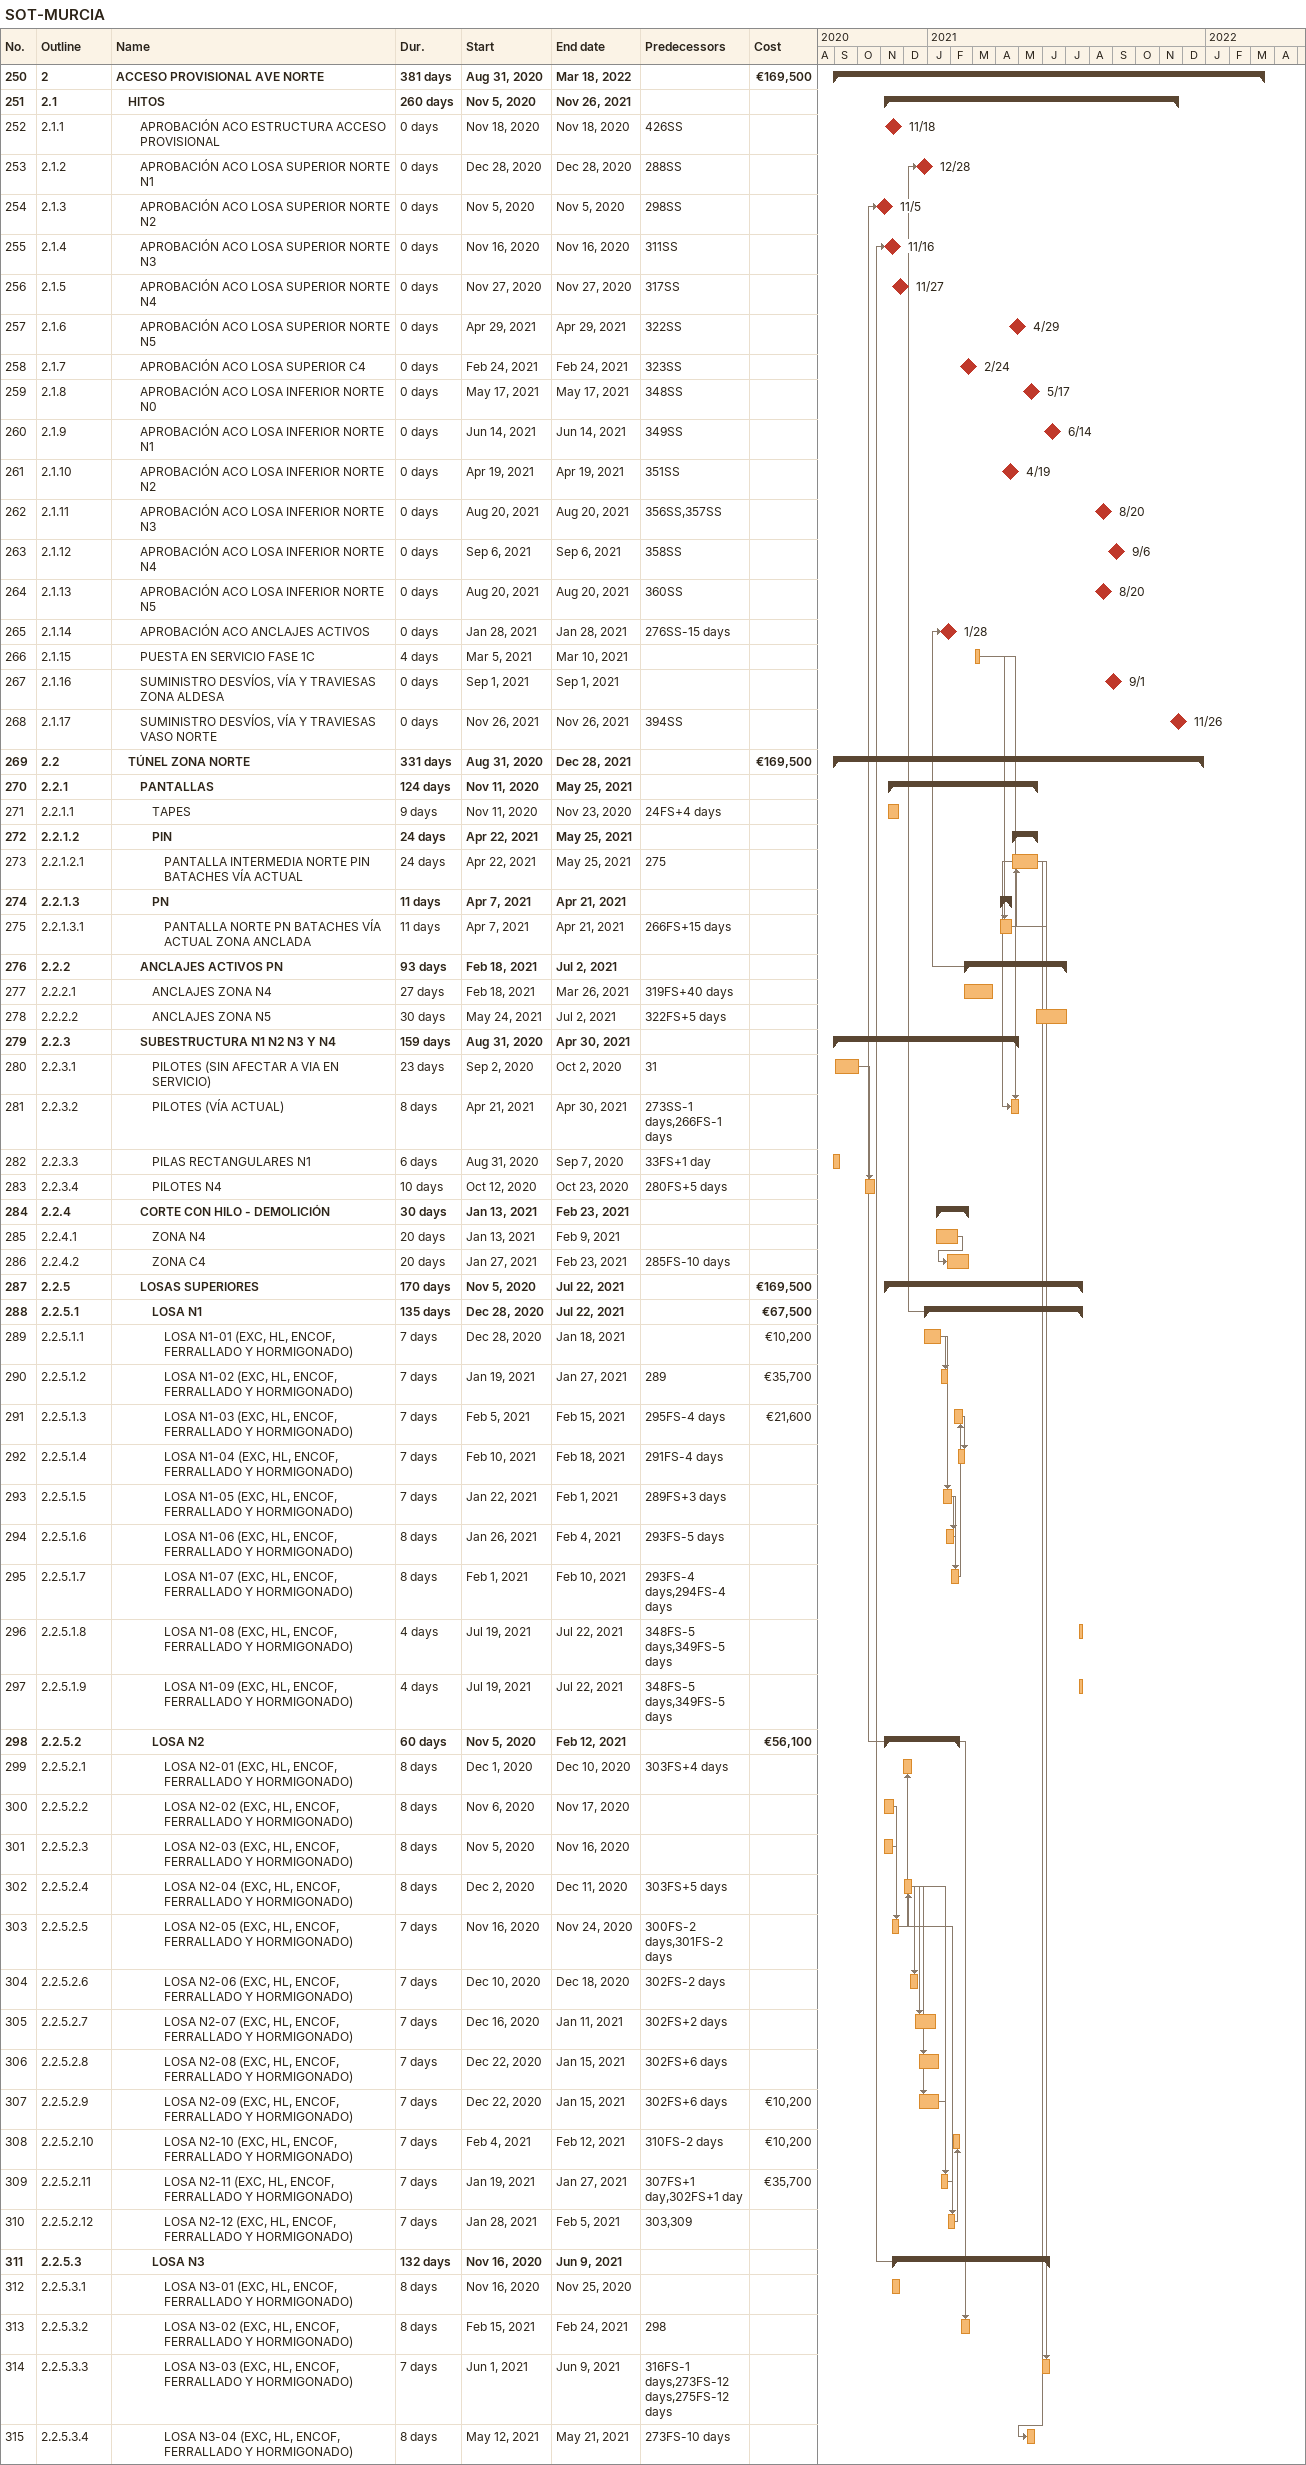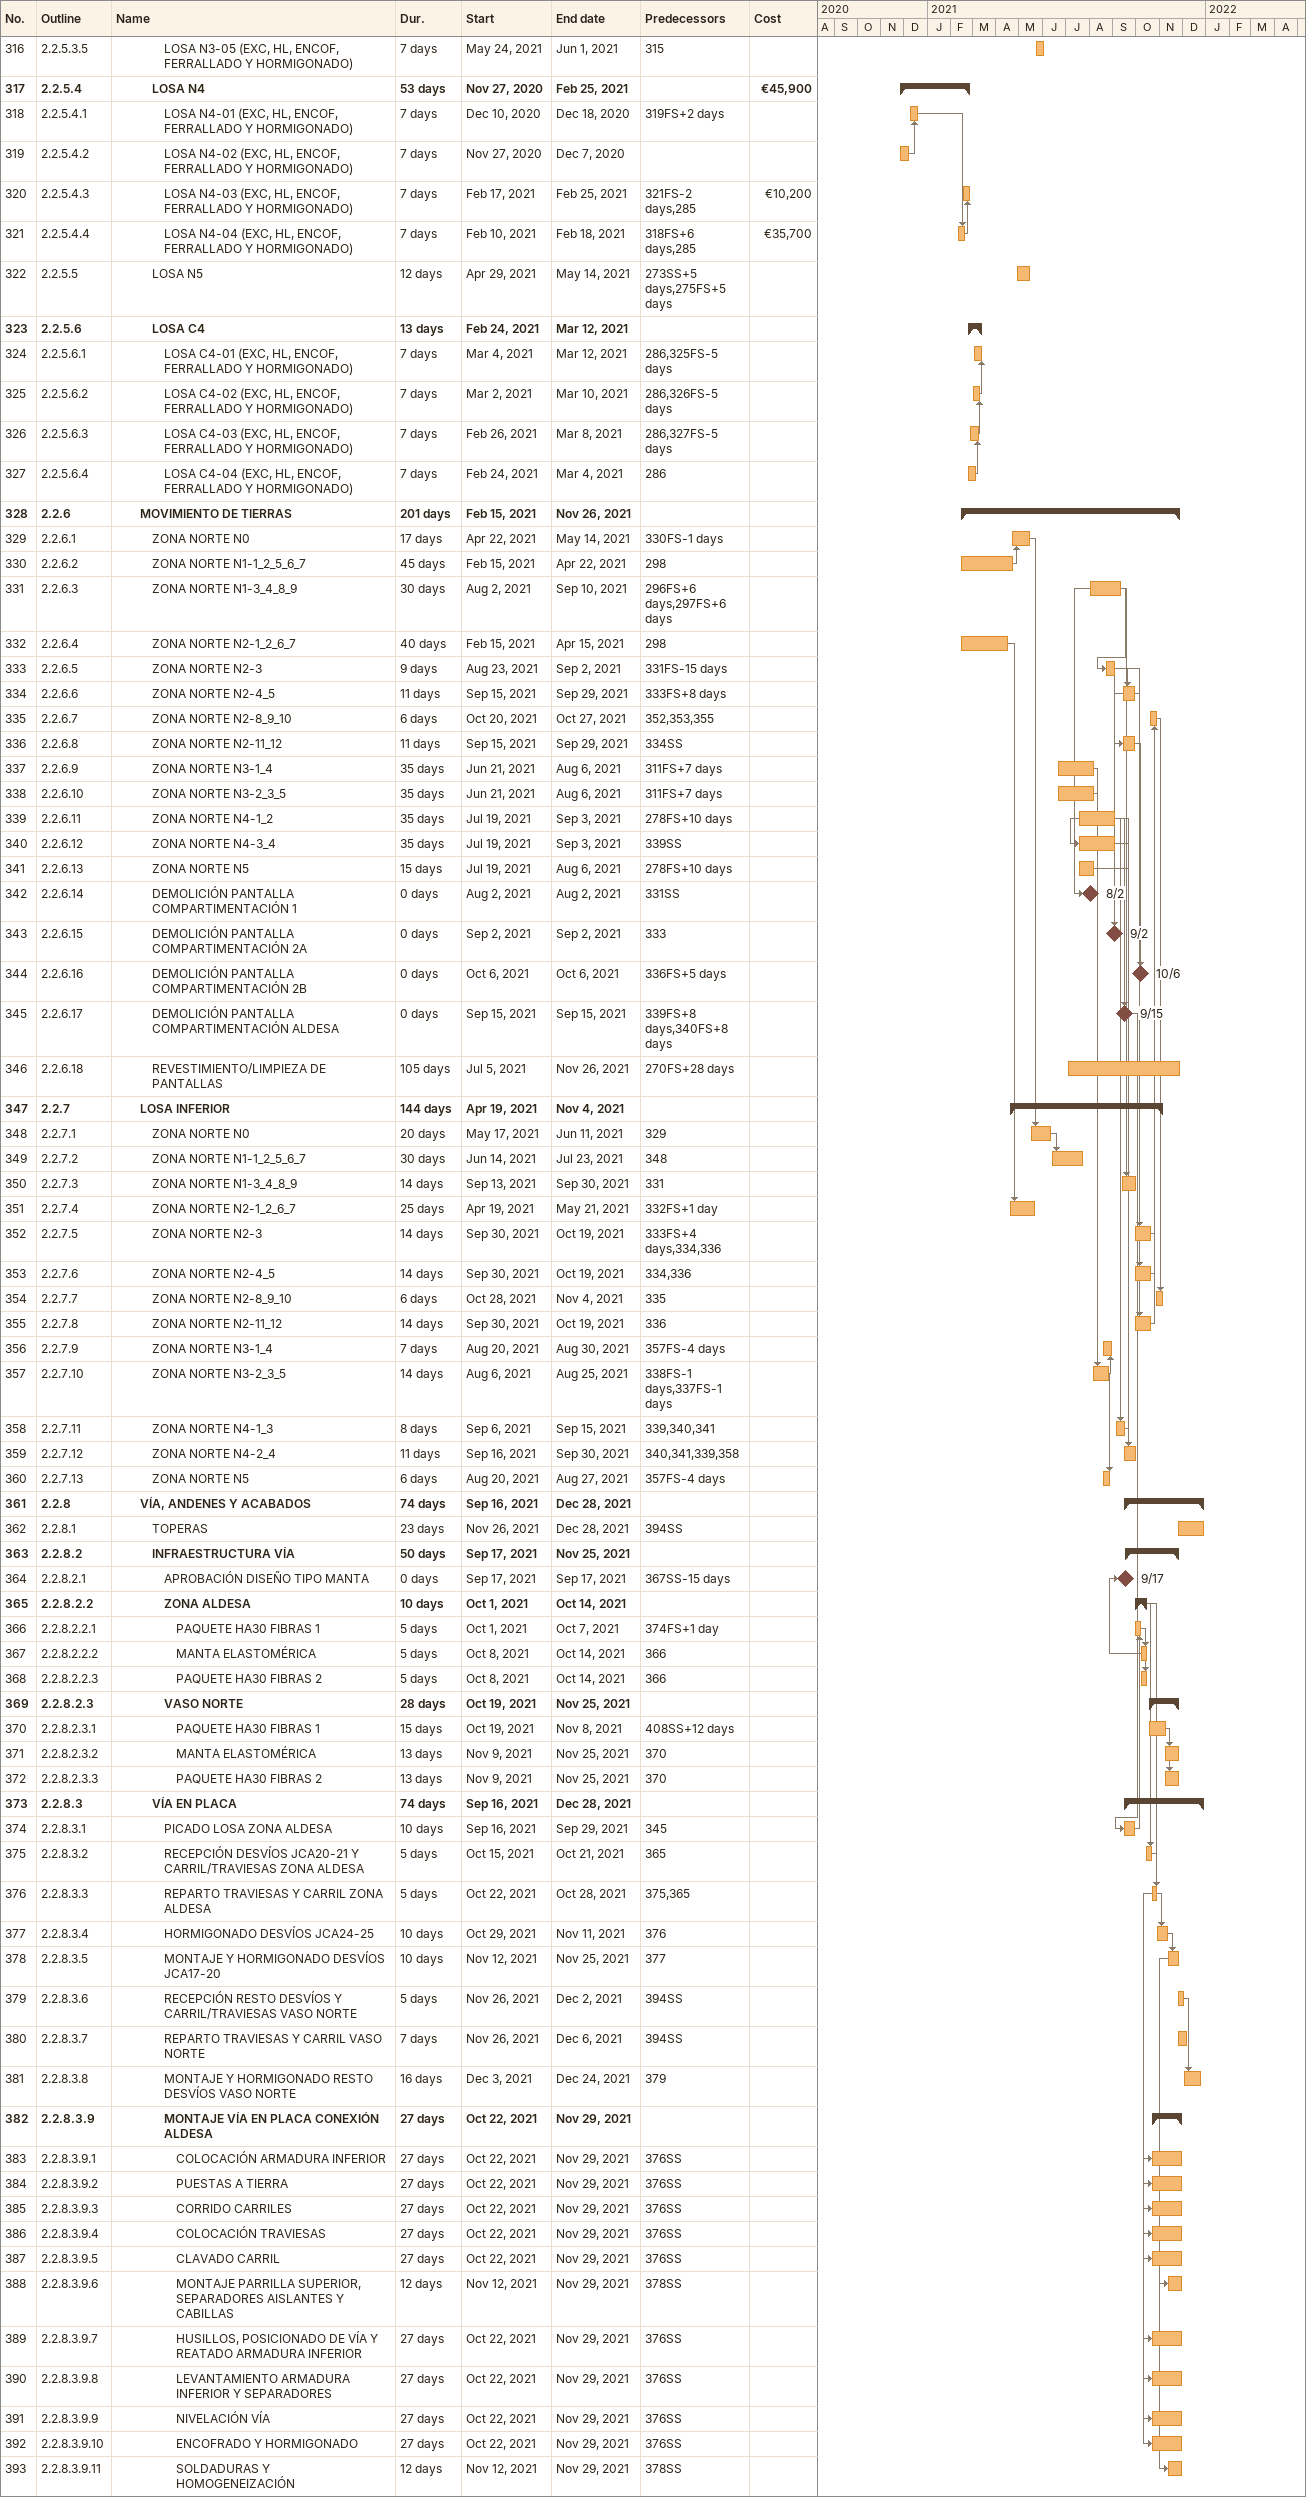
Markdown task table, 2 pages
SOT-MURCIA

| ID | WBS | Task | Duration | Start | Finish | Predecessors | Cost (€) |
|---|---|---|---|---|---|---|---|
| 250 | 2 | **ACCESO PROVISIONAL AVE NORTE** | 381d | 2020-08-31 | 2022-03-18 |  | 169500 |
| 251 | 2.1 | **HITOS** | 260d | 2020-11-05 | 2021-11-26 |  |  |
| 252 | 2.1.1 | APROBACIÓN ACO ESTRUCTURA ACCESO PROVISIONAL | 0d | 2020-11-18 | 2020-11-18 | 426SS |  |
| 253 | 2.1.2 | APROBACIÓN ACO LOSA SUPERIOR NORTE N1 | 0d | 2020-12-28 | 2020-12-28 | 288SS |  |
| 254 | 2.1.3 | APROBACIÓN ACO LOSA SUPERIOR NORTE N2 | 0d | 2020-11-05 | 2020-11-05 | 298SS |  |
| 255 | 2.1.4 | APROBACIÓN ACO LOSA SUPERIOR NORTE N3 | 0d | 2020-11-16 | 2020-11-16 | 311SS |  |
| 256 | 2.1.5 | APROBACIÓN ACO LOSA SUPERIOR NORTE N4 | 0d | 2020-11-27 | 2020-11-27 | 317SS |  |
| 257 | 2.1.6 | APROBACIÓN ACO LOSA SUPERIOR NORTE N5 | 0d | 2021-04-29 | 2021-04-29 | 322SS |  |
| 258 | 2.1.7 | APROBACIÓN ACO LOSA SUPERIOR C4 | 0d | 2021-02-24 | 2021-02-24 | 323SS |  |
| 259 | 2.1.8 | APROBACIÓN ACO LOSA INFERIOR NORTE N0 | 0d | 2021-05-17 | 2021-05-17 | 348SS |  |
| 260 | 2.1.9 | APROBACIÓN ACO LOSA INFERIOR NORTE N1 | 0d | 2021-06-14 | 2021-06-14 | 349SS |  |
| 261 | 2.1.10 | APROBACIÓN ACO LOSA INFERIOR NORTE N2 | 0d | 2021-04-19 | 2021-04-19 | 351SS |  |
| 262 | 2.1.11 | APROBACIÓN ACO LOSA INFERIOR NORTE N3 | 0d | 2021-08-20 | 2021-08-20 | 356SS, 357SS |  |
| 263 | 2.1.12 | APROBACIÓN ACO LOSA INFERIOR NORTE N4 | 0d | 2021-09-06 | 2021-09-06 | 358SS |  |
| 264 | 2.1.13 | APROBACIÓN ACO LOSA INFERIOR NORTE N5 | 0d | 2021-08-20 | 2021-08-20 | 360SS |  |
| 265 | 2.1.14 | APROBACIÓN ACO ANCLAJES ACTIVOS | 0d | 2021-01-28 | 2021-01-28 | 276SS-15d |  |
| 266 | 2.1.15 | PUESTA EN SERVICIO FASE 1C | 4d | 2021-03-05 | 2021-03-10 |  |  |
| 267 | 2.1.16 | SUMINISTRO DESVÍOS, VÍA Y TRAVIESAS ZONA ALDESA | 0d | 2021-09-01 | 2021-09-01 |  |  |
| 268 | 2.1.17 | SUMINISTRO DESVÍOS, VÍA Y TRAVIESAS VASO NORTE | 0d | 2021-11-26 | 2021-11-26 | 394SS |  |
| 269 | 2.2 | **TÚNEL ZONA NORTE** | 331d | 2020-08-31 | 2021-12-28 |  | 169500 |
| 270 | 2.2.1 | **PANTALLAS** | 124d | 2020-11-11 | 2021-05-25 |  |  |
| 271 | 2.2.1.1 | TAPES | 9d | 2020-11-11 | 2020-11-23 | 24FS+4d |  |
| 272 | 2.2.1.2 | **PIN** | 24d | 2021-04-22 | 2021-05-25 |  |  |
| 273 | 2.2.1.2.1 | PANTALLA INTERMEDIA NORTE PIN BATACHES VÍA ACTUAL | 24d | 2021-04-22 | 2021-05-25 | 275 |  |
| 274 | 2.2.1.3 | **PN** | 11d | 2021-04-07 | 2021-04-21 |  |  |
| 275 | 2.2.1.3.1 | PANTALLA NORTE PN BATACHES VÍA ACTUAL ZONA ANCLADA | 11d | 2021-04-07 | 2021-04-21 | 266FS+15d |  |
| 276 | 2.2.2 | **ANCLAJES ACTIVOS PN** | 93d | 2021-02-18 | 2021-07-02 |  |  |
| 277 | 2.2.2.1 | ANCLAJES ZONA N4 | 27d | 2021-02-18 | 2021-03-26 | 319FS+40d |  |
| 278 | 2.2.2.2 | ANCLAJES ZONA N5 | 30d | 2021-05-24 | 2021-07-02 | 322FS+5d |  |
| 279 | 2.2.3 | **SUBESTRUCTURA N1 N2 N3 Y N4** | 159d | 2020-08-31 | 2021-04-30 |  |  |
| 280 | 2.2.3.1 | PILOTES (SIN AFECTAR A VIA EN SERVICIO) | 23d | 2020-09-02 | 2020-10-02 | 31 |  |
| 281 | 2.2.3.2 | PILOTES (VÍA ACTUAL) | 8d | 2021-04-21 | 2021-04-30 | 273SS-1d, 266FS-1d |  |
| 282 | 2.2.3.3 | PILAS RECTANGULARES N1 | 6d | 2020-08-31 | 2020-09-07 | 33FS+1d |  |
| 283 | 2.2.3.4 | PILOTES N4 | 10d | 2020-10-12 | 2020-10-23 | 280FS+5d |  |
| 284 | 2.2.4 | **CORTE CON HILO - DEMOLICIÓN** | 30d | 2021-01-13 | 2021-02-23 |  |  |
| 285 | 2.2.4.1 | ZONA N4 | 20d | 2021-01-13 | 2021-02-09 |  |  |
| 286 | 2.2.4.2 | ZONA C4 | 20d | 2021-01-27 | 2021-02-23 | 285FS-10d |  |
| 287 | 2.2.5 | **LOSAS SUPERIORES** | 170d | 2020-11-05 | 2021-07-22 |  | 169500 |
| 288 | 2.2.5.1 | **LOSA N1** | 135d | 2020-12-28 | 2021-07-22 |  | 67500 |
| 289 | 2.2.5.1.1 | LOSA N1-01 (EXC, HL, ENCOF, FERRALLADO Y HORMIGONADO) | 7d | 2020-12-28 | 2021-01-18 |  | 10200 |
| 290 | 2.2.5.1.2 | LOSA N1-02 (EXC, HL, ENCOF, FERRALLADO Y HORMIGONADO) | 7d | 2021-01-19 | 2021-01-27 | 289 | 35700 |
| 291 | 2.2.5.1.3 | LOSA N1-03 (EXC, HL, ENCOF, FERRALLADO Y HORMIGONADO) | 7d | 2021-02-05 | 2021-02-15 | 295FS-4d | 21600 |
| 292 | 2.2.5.1.4 | LOSA N1-04 (EXC, HL, ENCOF, FERRALLADO Y HORMIGONADO) | 7d | 2021-02-10 | 2021-02-18 | 291FS-4d |  |
| 293 | 2.2.5.1.5 | LOSA N1-05 (EXC, HL, ENCOF, FERRALLADO Y HORMIGONADO) | 7d | 2021-01-22 | 2021-02-01 | 289FS+3d |  |
| 294 | 2.2.5.1.6 | LOSA N1-06 (EXC, HL, ENCOF, FERRALLADO Y HORMIGONADO) | 8d | 2021-01-26 | 2021-02-04 | 293FS-5d |  |
| 295 | 2.2.5.1.7 | LOSA N1-07 (EXC, HL, ENCOF, FERRALLADO Y HORMIGONADO) | 8d | 2021-02-01 | 2021-02-10 | 293FS-4d, 294FS-4d |  |
| 296 | 2.2.5.1.8 | LOSA N1-08 (EXC, HL, ENCOF, FERRALLADO Y HORMIGONADO) | 4d | 2021-07-19 | 2021-07-22 | 348FS-5d, 349FS-5d |  |
| 297 | 2.2.5.1.9 | LOSA N1-09 (EXC, HL, ENCOF, FERRALLADO Y HORMIGONADO) | 4d | 2021-07-19 | 2021-07-22 | 348FS-5d, 349FS-5d |  |
| 298 | 2.2.5.2 | **LOSA N2** | 60d | 2020-11-05 | 2021-02-12 |  | 56100 |
| 299 | 2.2.5.2.1 | LOSA N2-01 (EXC, HL, ENCOF, FERRALLADO Y HORMIGONADO) | 8d | 2020-12-01 | 2020-12-10 | 303FS+4d |  |
| 300 | 2.2.5.2.2 | LOSA N2-02 (EXC, HL, ENCOF, FERRALLADO Y HORMIGONADO) | 8d | 2020-11-06 | 2020-11-17 |  |  |
| 301 | 2.2.5.2.3 | LOSA N2-03 (EXC, HL, ENCOF, FERRALLADO Y HORMIGONADO) | 8d | 2020-11-05 | 2020-11-16 |  |  |
| 302 | 2.2.5.2.4 | LOSA N2-04 (EXC, HL, ENCOF, FERRALLADO Y HORMIGONADO) | 8d | 2020-12-02 | 2020-12-11 | 303FS+5d |  |
| 303 | 2.2.5.2.5 | LOSA N2-05 (EXC, HL, ENCOF, FERRALLADO Y HORMIGONADO) | 7d | 2020-11-16 | 2020-11-24 | 300FS-2d, 301FS-2d |  |
| 304 | 2.2.5.2.6 | LOSA N2-06 (EXC, HL, ENCOF, FERRALLADO Y HORMIGONADO) | 7d | 2020-12-10 | 2020-12-18 | 302FS-2d |  |
| 305 | 2.2.5.2.7 | LOSA N2-07 (EXC, HL, ENCOF, FERRALLADO Y HORMIGONADO) | 7d | 2020-12-16 | 2021-01-11 | 302FS+2d |  |
| 306 | 2.2.5.2.8 | LOSA N2-08 (EXC, HL, ENCOF, FERRALLADO Y HORMIGONADO) | 7d | 2020-12-22 | 2021-01-15 | 302FS+6d |  |
| 307 | 2.2.5.2.9 | LOSA N2-09 (EXC, HL, ENCOF, FERRALLADO Y HORMIGONADO) | 7d | 2020-12-22 | 2021-01-15 | 302FS+6d | 10200 |
| 308 | 2.2.5.2.10 | LOSA N2-10 (EXC, HL, ENCOF, FERRALLADO Y HORMIGONADO) | 7d | 2021-02-04 | 2021-02-12 | 310FS-2d | 10200 |
| 309 | 2.2.5.2.11 | LOSA N2-11 (EXC, HL, ENCOF, FERRALLADO Y HORMIGONADO) | 7d | 2021-01-19 | 2021-01-27 | 307FS+1d, 302FS+1d | 35700 |
| 310 | 2.2.5.2.12 | LOSA N2-12 (EXC, HL, ENCOF, FERRALLADO Y HORMIGONADO) | 7d | 2021-01-28 | 2021-02-05 | 303, 309 |  |
| 311 | 2.2.5.3 | **LOSA N3** | 132d | 2020-11-16 | 2021-06-09 |  |  |
| 312 | 2.2.5.3.1 | LOSA N3-01 (EXC, HL, ENCOF, FERRALLADO Y HORMIGONADO) | 8d | 2020-11-16 | 2020-11-25 |  |  |
| 313 | 2.2.5.3.2 | LOSA N3-02 (EXC, HL, ENCOF, FERRALLADO Y HORMIGONADO) | 8d | 2021-02-15 | 2021-02-24 | 298 |  |
| 314 | 2.2.5.3.3 | LOSA N3-03 (EXC, HL, ENCOF, FERRALLADO Y HORMIGONADO) | 7d | 2021-06-01 | 2021-06-09 | 316FS-1d, 273FS-12d, 275FS-12d |  |
| 315 | 2.2.5.3.4 | LOSA N3-04 (EXC, HL, ENCOF, FERRALLADO Y HORMIGONADO) | 8d | 2021-05-12 | 2021-05-21 | 273FS-10d |  |
| 316 | 2.2.5.3.5 | LOSA N3-05 (EXC, HL, ENCOF, FERRALLADO Y HORMIGONADO) | 7d | 2021-05-24 | 2021-06-01 | 315 |  |
| 317 | 2.2.5.4 | **LOSA N4** | 53d | 2020-11-27 | 2021-02-25 |  | 45900 |
| 318 | 2.2.5.4.1 | LOSA N4-01 (EXC, HL, ENCOF, FERRALLADO Y HORMIGONADO) | 7d | 2020-12-10 | 2020-12-18 | 319FS+2d |  |
| 319 | 2.2.5.4.2 | LOSA N4-02 (EXC, HL, ENCOF, FERRALLADO Y HORMIGONADO) | 7d | 2020-11-27 | 2020-12-07 |  |  |
| 320 | 2.2.5.4.3 | LOSA N4-03 (EXC, HL, ENCOF, FERRALLADO Y HORMIGONADO) | 7d | 2021-02-17 | 2021-02-25 | 321FS-2d, 285 | 10200 |
| 321 | 2.2.5.4.4 | LOSA N4-04 (EXC, HL, ENCOF, FERRALLADO Y HORMIGONADO) | 7d | 2021-02-10 | 2021-02-18 | 318FS+6d, 285 | 35700 |
| 322 | 2.2.5.5 | LOSA N5 | 12d | 2021-04-29 | 2021-05-14 | 273SS+5d, 275FS+5d |  |
| 323 | 2.2.5.6 | **LOSA C4** | 13d | 2021-02-24 | 2021-03-12 |  |  |
| 324 | 2.2.5.6.1 | LOSA C4-01 (EXC, HL, ENCOF, FERRALLADO Y HORMIGONADO) | 7d | 2021-03-04 | 2021-03-12 | 286, 325FS-5d |  |
| 325 | 2.2.5.6.2 | LOSA C4-02 (EXC, HL, ENCOF, FERRALLADO Y HORMIGONADO) | 7d | 2021-03-02 | 2021-03-10 | 286, 326FS-5d |  |
| 326 | 2.2.5.6.3 | LOSA C4-03 (EXC, HL, ENCOF, FERRALLADO Y HORMIGONADO) | 7d | 2021-02-26 | 2021-03-08 | 286, 327FS-5d |  |
| 327 | 2.2.5.6.4 | LOSA C4-04 (EXC, HL, ENCOF, FERRALLADO Y HORMIGONADO) | 7d | 2021-02-24 | 2021-03-04 | 286 |  |
| 328 | 2.2.6 | **MOVIMIENTO DE TIERRAS** | 201d | 2021-02-15 | 2021-11-26 |  |  |
| 329 | 2.2.6.1 | ZONA NORTE N0 | 17d | 2021-04-22 | 2021-05-14 | 330FS-1d |  |
| 330 | 2.2.6.2 | ZONA NORTE N1-1_2_5_6_7 | 45d | 2021-02-15 | 2021-04-22 | 298 |  |
| 331 | 2.2.6.3 | ZONA NORTE N1-3_4_8_9 | 30d | 2021-08-02 | 2021-09-10 | 296FS+6d, 297FS+6d |  |
| 332 | 2.2.6.4 | ZONA NORTE N2-1_2_6_7 | 40d | 2021-02-15 | 2021-04-15 | 298 |  |
| 333 | 2.2.6.5 | ZONA NORTE N2-3 | 9d | 2021-08-23 | 2021-09-02 | 331FS-15d |  |
| 334 | 2.2.6.6 | ZONA NORTE N2-4_5 | 11d | 2021-09-15 | 2021-09-29 | 333FS+8d |  |
| 335 | 2.2.6.7 | ZONA NORTE N2-8_9_10 | 6d | 2021-10-20 | 2021-10-27 | 352, 353, 355 |  |
| 336 | 2.2.6.8 | ZONA NORTE N2-11_12 | 11d | 2021-09-15 | 2021-09-29 | 334SS |  |
| 337 | 2.2.6.9 | ZONA NORTE N3-1_4 | 35d | 2021-06-21 | 2021-08-06 | 311FS+7d |  |
| 338 | 2.2.6.10 | ZONA NORTE N3-2_3_5 | 35d | 2021-06-21 | 2021-08-06 | 311FS+7d |  |
| 339 | 2.2.6.11 | ZONA NORTE N4-1_2 | 35d | 2021-07-19 | 2021-09-03 | 278FS+10d |  |
| 340 | 2.2.6.12 | ZONA NORTE N4-3_4 | 35d | 2021-07-19 | 2021-09-03 | 339SS |  |
| 341 | 2.2.6.13 | ZONA NORTE N5 | 15d | 2021-07-19 | 2021-08-06 | 278FS+10d |  |
| 342 | 2.2.6.14 | DEMOLICIÓN PANTALLA COMPARTIMENTACIÓN 1 | 0d | 2021-08-02 | 2021-08-02 | 331SS |  |
| 343 | 2.2.6.15 | DEMOLICIÓN PANTALLA COMPARTIMENTACIÓN 2A | 0d | 2021-09-02 | 2021-09-02 | 333 |  |
| 344 | 2.2.6.16 | DEMOLICIÓN PANTALLA COMPARTIMENTACIÓN 2B | 0d | 2021-10-06 | 2021-10-06 | 336FS+5d |  |
| 345 | 2.2.6.17 | DEMOLICIÓN PANTALLA COMPARTIMENTACIÓN ALDESA | 0d | 2021-09-15 | 2021-09-15 | 339FS+8d, 340FS+8d |  |
| 346 | 2.2.6.18 | REVESTIMIENTO/LIMPIEZA DE PANTALLAS | 105d | 2021-07-05 | 2021-11-26 | 270FS+28d |  |
| 347 | 2.2.7 | **LOSA INFERIOR** | 144d | 2021-04-19 | 2021-11-04 |  |  |
| 348 | 2.2.7.1 | ZONA NORTE N0 | 20d | 2021-05-17 | 2021-06-11 | 329 |  |
| 349 | 2.2.7.2 | ZONA NORTE N1-1_2_5_6_7 | 30d | 2021-06-14 | 2021-07-23 | 348 |  |
| 350 | 2.2.7.3 | ZONA NORTE N1-3_4_8_9 | 14d | 2021-09-13 | 2021-09-30 | 331 |  |
| 351 | 2.2.7.4 | ZONA NORTE N2-1_2_6_7 | 25d | 2021-04-19 | 2021-05-21 | 332FS+1d |  |
| 352 | 2.2.7.5 | ZONA NORTE N2-3 | 14d | 2021-09-30 | 2021-10-19 | 333FS+4d, 334, 336 |  |
| 353 | 2.2.7.6 | ZONA NORTE N2-4_5 | 14d | 2021-09-30 | 2021-10-19 | 334, 336 |  |
| 354 | 2.2.7.7 | ZONA NORTE N2-8_9_10 | 6d | 2021-10-28 | 2021-11-04 | 335 |  |
| 355 | 2.2.7.8 | ZONA NORTE N2-11_12 | 14d | 2021-09-30 | 2021-10-19 | 336 |  |
| 356 | 2.2.7.9 | ZONA NORTE N3-1_4 | 7d | 2021-08-20 | 2021-08-30 | 357FS-4d |  |
| 357 | 2.2.7.10 | ZONA NORTE N3-2_3_5 | 14d | 2021-08-06 | 2021-08-25 | 338FS-1d, 337FS-1d |  |
| 358 | 2.2.7.11 | ZONA NORTE N4-1_3 | 8d | 2021-09-06 | 2021-09-15 | 339, 340, 341 |  |
| 359 | 2.2.7.12 | ZONA NORTE N4-2_4 | 11d | 2021-09-16 | 2021-09-30 | 340, 341, 339, 358 |  |
| 360 | 2.2.7.13 | ZONA NORTE N5 | 6d | 2021-08-20 | 2021-08-27 | 357FS-4d |  |
| 361 | 2.2.8 | **VÍA, ANDENES Y ACABADOS** | 74d | 2021-09-16 | 2021-12-28 |  |  |
| 362 | 2.2.8.1 | TOPERAS | 23d | 2021-11-26 | 2021-12-28 | 394SS |  |
| 363 | 2.2.8.2 | **INFRAESTRUCTURA VÍA** | 50d | 2021-09-17 | 2021-11-25 |  |  |
| 364 | 2.2.8.2.1 | APROBACIÓN DISEÑO TIPO MANTA | 0d | 2021-09-17 | 2021-09-17 | 367SS-15d |  |
| 365 | 2.2.8.2.2 | **ZONA ALDESA** | 10d | 2021-10-01 | 2021-10-14 |  |  |
| 366 | 2.2.8.2.2.1 | PAQUETE HA30 FIBRAS 1 | 5d | 2021-10-01 | 2021-10-07 | 374FS+1d |  |
| 367 | 2.2.8.2.2.2 | MANTA ELASTOMÉRICA | 5d | 2021-10-08 | 2021-10-14 | 366 |  |
| 368 | 2.2.8.2.2.3 | PAQUETE HA30 FIBRAS 2 | 5d | 2021-10-08 | 2021-10-14 | 366 |  |
| 369 | 2.2.8.2.3 | **VASO NORTE** | 28d | 2021-10-19 | 2021-11-25 |  |  |
| 370 | 2.2.8.2.3.1 | PAQUETE HA30 FIBRAS 1 | 15d | 2021-10-19 | 2021-11-08 | 408SS+12d |  |
| 371 | 2.2.8.2.3.2 | MANTA ELASTOMÉRICA | 13d | 2021-11-09 | 2021-11-25 | 370 |  |
| 372 | 2.2.8.2.3.3 | PAQUETE HA30 FIBRAS 2 | 13d | 2021-11-09 | 2021-11-25 | 370 |  |
| 373 | 2.2.8.3 | **VÍA EN PLACA** | 74d | 2021-09-16 | 2021-12-28 |  |  |
| 374 | 2.2.8.3.1 | PICADO LOSA ZONA ALDESA | 10d | 2021-09-16 | 2021-09-29 | 345 |  |
| 375 | 2.2.8.3.2 | RECEPCIÓN DESVÍOS JCA20-21 Y CARRIL/TRAVIESAS ZONA ALDESA | 5d | 2021-10-15 | 2021-10-21 | 365 |  |
| 376 | 2.2.8.3.3 | REPARTO TRAVIESAS Y CARRIL ZONA ALDESA | 5d | 2021-10-22 | 2021-10-28 | 375, 365 |  |
| 377 | 2.2.8.3.4 | HORMIGONADO DESVÍOS JCA24-25 | 10d | 2021-10-29 | 2021-11-11 | 376 |  |
| 378 | 2.2.8.3.5 | MONTAJE Y HORMIGONADO DESVÍOS JCA17-20 | 10d | 2021-11-12 | 2021-11-25 | 377 |  |
| 379 | 2.2.8.3.6 | RECEPCIÓN RESTO DESVÍOS Y CARRIL/TRAVIESAS VASO NORTE | 5d | 2021-11-26 | 2021-12-02 | 394SS |  |
| 380 | 2.2.8.3.7 | REPARTO TRAVIESAS Y CARRIL VASO NORTE | 7d | 2021-11-26 | 2021-12-06 | 394SS |  |
| 381 | 2.2.8.3.8 | MONTAJE Y HORMIGONADO RESTO DESVÍOS VASO NORTE | 16d | 2021-12-03 | 2021-12-24 | 379 |  |
| 382 | 2.2.8.3.9 | **MONTAJE VÍA EN PLACA CONEXIÓN ALDESA** | 27d | 2021-10-22 | 2021-11-29 |  |  |
| 383 | 2.2.8.3.9.1 | COLOCACIÓN ARMADURA INFERIOR | 27d | 2021-10-22 | 2021-11-29 | 376SS |  |
| 384 | 2.2.8.3.9.2 | PUESTAS A TIERRA | 27d | 2021-10-22 | 2021-11-29 | 376SS |  |
| 385 | 2.2.8.3.9.3 | CORRIDO CARRILES | 27d | 2021-10-22 | 2021-11-29 | 376SS |  |
| 386 | 2.2.8.3.9.4 | COLOCACIÓN TRAVIESAS | 27d | 2021-10-22 | 2021-11-29 | 376SS |  |
| 387 | 2.2.8.3.9.5 | CLAVADO CARRIL | 27d | 2021-10-22 | 2021-11-29 | 376SS |  |
| 388 | 2.2.8.3.9.6 | MONTAJE PARRILLA SUPERIOR, SEPARADORES AISLANTES Y CABILLAS | 12d | 2021-11-12 | 2021-11-29 | 378SS |  |
| 389 | 2.2.8.3.9.7 | HUSILLOS, POSICIONADO DE VÍA Y REATADO ARMADURA INFERIOR | 27d | 2021-10-22 | 2021-11-29 | 376SS |  |
| 390 | 2.2.8.3.9.8 | LEVANTAMIENTO ARMADURA INFERIOR Y SEPARADORES | 27d | 2021-10-22 | 2021-11-29 | 376SS |  |
| 391 | 2.2.8.3.9.9 | NIVELACIÓN VÍA | 27d | 2021-10-22 | 2021-11-29 | 376SS |  |
| 392 | 2.2.8.3.9.10 | ENCOFRADO Y HORMIGONADO | 27d | 2021-10-22 | 2021-11-29 | 376SS |  |
| 393 | 2.2.8.3.9.11 | SOLDADURAS Y HOMOGENEIZACIÓN | 12d | 2021-11-12 | 2021-11-29 | 378SS |  |
